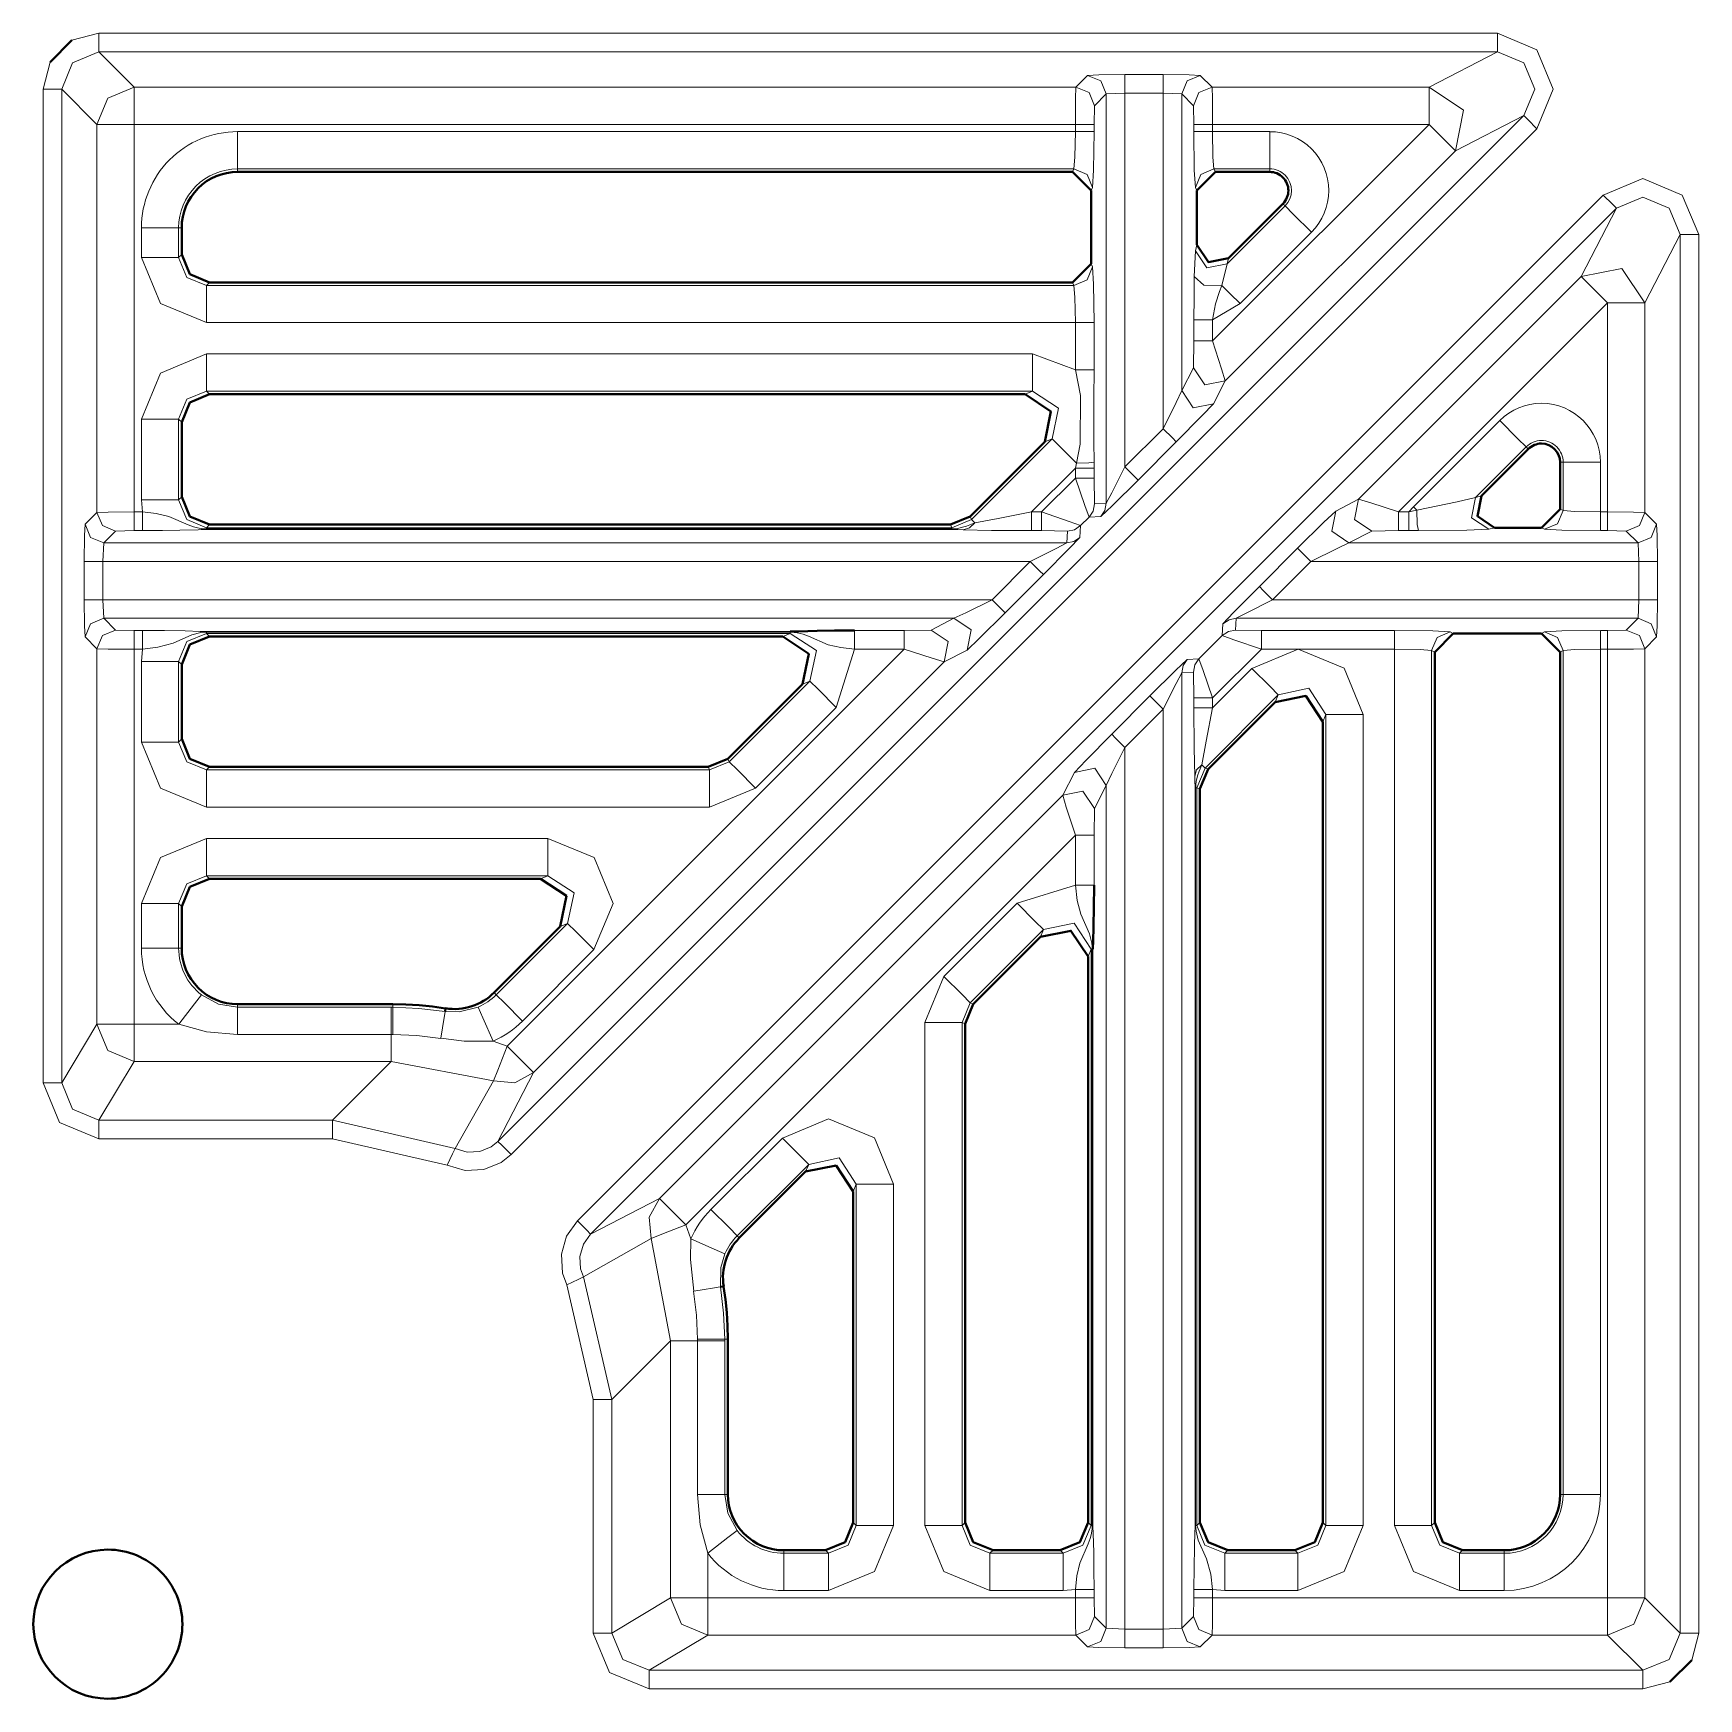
# Model space of a CAD drawing. Header units: millimetres. Extents: x 0 to 2941, y -405 to 1422.
# Drawn here: x 832.07 to 876.75, y 408.69 to 453.38 of the extents above; entities that cross this region are included whole.
import ezdxf

# ---------------------------------------------------------------- set-up
doc = ezdxf.new("R2010")
doc.units = ezdxf.units.MM
doc.layers.add('FINE', color=9, linetype='Continuous')
doc.layers.add('OUTLINE', color=7, linetype='Continuous')

msp = doc.modelspace()

# ---------------------------------------------------------------- linework, layer by layer
at = {"layer": 'FINE', "lineweight": 9}
for p, q in [((869.52, 451.933), (871.353, 452.877)), ((832.33, 451.878), (832.518, 452.605)), ((860.041, 451.933), (860.356, 452.249)), ((861.356, 452.275), (862.382, 452.275)), ((832.33, 425.213), (832.33, 451.878)), ((833.773, 450.934), (832.83, 451.878)), ((834.773, 451.933), (860.041, 451.933)), ((860.541, 451.434), (860.528, 450.934)), ((860.856, 451.749), (860.541, 451.434)), ((861.356, 451.775), (860.856, 451.749)), ((861.356, 451.775), (861.356, 441.742)), ((862.382, 451.775), (861.356, 451.775)), ((862.382, 442.768), (862.382, 451.775)), ((862.882, 451.749), (862.382, 451.775)), ((863.197, 451.434), (862.882, 451.749)), ((863.21, 450.934), (863.197, 451.434)), ((833.773, 440.521), (833.773, 450.934)), ((860.028, 450.934), (834.773, 450.934)), ((860.028, 450.739), (860.028, 450.934)), ((860.528, 450.934), (860.528, 450.739)), ((863.21, 450.739), (863.21, 450.934)), ((863.709, 450.934), (863.709, 450.739)), ((837.548, 450.739), (860.028, 450.739)), ((863.709, 450.739), (865.245, 450.739)), ((837.548, 449.74), (837.548, 449.659)), ((865.245, 449.74), (863.747, 449.74)), ((863.747, 449.74), (863.787, 449.659)), ((865.245, 449.659), (865.245, 449.74)), ((860.491, 449.241), (860.45, 449.158)), ((863.288, 449.158), (863.247, 449.241)), ((874.547, 448.683), (847.021, 421.158)), ((873.603, 446.851), (874.547, 448.683)), ((834.969, 447.36), (834.969, 448.158)), ((836.048, 448.158), (835.967, 448.158)), ((835.967, 448.158), (835.967, 447.36)), ((866.362, 448.041), (864.446, 446.125)), ((876.254, 447.977), (875.31, 446.144)), ((876.254, 410.453), (876.254, 447.977)), ((876.753, 447.977), (876.753, 410.453)), ((835.967, 447.36), (836.048, 447.442)), ((863.22, 446.85), (863.247, 447.544)), ((863.247, 447.544), (863.288, 447.701)), ((860.45, 447.193), (860.491, 447.111)), ((864.1, 447.191), (863.962, 446.608)), ((836.798, 446.693), (836.716, 446.611)), ((836.716, 446.611), (859.991, 446.611)), ((859.991, 446.611), (859.95, 446.693)), ((867.627, 440.874), (873.603, 446.851)), ((864.446, 446.125), (863.709, 445.686)), ((874.31, 440.533), (874.31, 446.144)), ((875.31, 446.144), (875.31, 440.521)), ((860.528, 445.613), (860.528, 444.343)), ((863.21, 445.124), (863.21, 445.686)), ((863.709, 445.686), (863.709, 445.124)), ((863.197, 444.404), (863.21, 445.124)), ((836.716, 444.773), (858.875, 444.773)), ((858.875, 444.773), (860.028, 444.343)), ((834.969, 440.86), (834.969, 443.025)), ((836.048, 442.944), (835.967, 443.025)), ((835.967, 443.025), (835.967, 440.86)), ((869.101, 440.669), (871.417, 442.986)), ((857.239, 440.331), (859.404, 442.495)), ((859.404, 442.495), (859.208, 442.414)), ((861.356, 441.742), (862.382, 442.768)), ((862.735, 442.415), (861.709, 441.389)), ((860.028, 441.707), (858.854, 440.533)), ((860.028, 441.707), (860.055, 441.844)), ((860.028, 441.442), (860.028, 441.707)), ((860.528, 441.872), (860.528, 441.707)), ((860.528, 441.707), (860.528, 441.442)), ((874.115, 441.869), (874.115, 440.533)), ((859.119, 440.533), (860.028, 441.442)), ((860.528, 441.442), (860.541, 440.748)), ((834.999, 440.533), (834.969, 440.86)), ((835.967, 440.86), (836.048, 440.942)), ((867.014, 440.559), (867.627, 440.874)), ((868.978, 440.533), (869.101, 440.669)), ((870.767, 440.924), (870.923, 440.964)), ((833.458, 440.205), (833.773, 440.521)), ((856.71, 440.111), (857.239, 440.331)), ((857.206, 440.412), (857.239, 440.331)), ((858.854, 440.533), (859.119, 440.533)), ((860.395, 440.395), (860.167, 440.167)), ((860.71, 440.413), (860.395, 440.395)), ((868.978, 440.533), (869.191, 440.579)), ((873.035, 440.611), (873.116, 440.571)), ((874.115, 440.533), (874.31, 440.533)), ((875.31, 440.521), (875.625, 440.205)), ((834.273, 440.021), (833.958, 439.705)), ((856.71, 440.063), (836.716, 440.063)), ((859.119, 440.033), (858.854, 440.033)), ((859.813, 440.021), (859.119, 440.033)), ((859.795, 439.705), (859.813, 440.021)), ((860.167, 440.167), (860.149, 439.852)), ((867.98, 440.021), (867.368, 439.705)), ((868.7, 440.033), (867.98, 440.021)), ((868.978, 440.033), (868.7, 440.033)), ((869.237, 440.034), (868.978, 440.033)), ((871.277, 440.112), (871.12, 440.071)), ((872.617, 440.071), (872.535, 440.112)), ((874.31, 440.033), (874.115, 440.033)), ((874.81, 440.021), (874.31, 440.033)), ((875.125, 439.705), (874.81, 440.021)), ((833.958, 439.705), (833.932, 439.206)), ((859.795, 439.705), (833.958, 439.705)), ((864.965, 438.533), (865.991, 439.559)), ((875.125, 439.705), (867.368, 439.705)), ((875.151, 439.206), (875.125, 439.705)), ((833.433, 438.18), (833.433, 439.206)), ((833.932, 439.206), (858.819, 439.206)), ((833.932, 439.206), (833.932, 438.18)), ((857.794, 438.18), (858.819, 439.206)), ((859.173, 438.852), (858.147, 437.826)), ((866.344, 439.206), (875.151, 439.206)), ((875.151, 438.18), (875.151, 439.206)), ((875.651, 439.206), (875.651, 438.18)), ((857.794, 438.18), (833.932, 438.18)), ((833.932, 438.18), (833.958, 437.68)), ((875.151, 438.18), (865.318, 438.18)), ((875.125, 437.68), (875.151, 438.18)), ((833.958, 437.68), (856.77, 437.68)), ((833.958, 437.68), (834.273, 437.365)), ((856.158, 437.365), (856.77, 437.68)), ((863.971, 437.218), (863.989, 437.534)), ((864.343, 437.68), (864.325, 437.365)), ((864.343, 437.68), (875.125, 437.68)), ((874.81, 437.365), (875.125, 437.68)), ((834.273, 437.365), (834.773, 437.352)), ((834.773, 437.352), (834.999, 437.352)), ((836.716, 437.323), (852.375, 437.323)), ((852.375, 437.306), (836.716, 437.306)), ((836.716, 437.274), (836.798, 437.193)), ((852.375, 437.274), (836.716, 437.274)), ((852.178, 437.193), (852.375, 437.274)), ((864.325, 437.365), (865.019, 437.352)), ((865.019, 437.352), (868.589, 437.352)), ((870.087, 437.315), (870.169, 437.274)), ((872.535, 437.274), (872.617, 437.315)), ((874.115, 437.352), (874.31, 437.352)), ((874.31, 437.352), (874.81, 437.365)), ((875.625, 437.18), (875.31, 436.865)), ((833.773, 426.786), (833.773, 436.865)), ((834.969, 436.525), (834.999, 436.852)), ((854.097, 436.852), (853.61, 435.289)), ((857.123, 436.827), (856.511, 436.512)), ((869.669, 436.774), (869.588, 436.815)), ((869.588, 436.815), (869.588, 413.34)), ((873.116, 436.815), (873.035, 436.774)), ((873.116, 414.172), (873.116, 436.815)), ((874.115, 436.852), (874.115, 414.172)), ((874.31, 436.852), (874.115, 436.852)), ((874.31, 411.397), (874.31, 436.852)), ((875.31, 436.865), (875.31, 411.397)), ((834.969, 434.36), (834.969, 436.525)), ((836.048, 436.444), (835.967, 436.525)), ((835.967, 436.525), (835.967, 434.36)), ((856.511, 436.512), (845.489, 425.49)), ((863.21, 435.543), (863.197, 436.237)), ((863.709, 435.278), (864.765, 436.334)), ((850.739, 433.831), (852.904, 435.995)), ((852.904, 435.995), (852.708, 435.914)), ((863.21, 435.278), (863.21, 435.543)), ((865.472, 435.628), (863.507, 433.663)), ((865.39, 435.431), (865.472, 435.628)), ((862.382, 435.243), (861.356, 434.217)), ((862.382, 410.556), (862.382, 435.243)), ((867.749, 435.099), (867.749, 413.34)), ((835.967, 434.36), (836.048, 434.442)), ((850.706, 433.912), (850.739, 433.831)), ((861.356, 434.217), (861.356, 410.556)), ((850.21, 433.611), (850.176, 433.693)), ((850.21, 433.611), (850.739, 433.831)), ((859.688, 432.935), (860.003, 433.547)), ((863.507, 433.663), (863.287, 433.134)), ((863.507, 433.663), (863.588, 433.63)), ((860.856, 433.194), (860.541, 432.581)), ((863.239, 413.34), (863.239, 433.134)), ((863.255, 433.134), (863.255, 413.34)), ((850.21, 432.613), (836.716, 432.613)), ((848.866, 422.113), (859.688, 432.935)), ((860.541, 432.581), (860.528, 431.862)), ((836.716, 431.773), (845.875, 431.773)), ((860.528, 431.862), (860.528, 430.521)), ((858.466, 430.034), (860.028, 430.521)), ((834.969, 428.828), (834.969, 430.025)), ((836.048, 429.944), (835.967, 430.025)), ((835.967, 430.025), (835.967, 428.828)), ((856.501, 428.069), (858.466, 430.034)), ((844.486, 427.578), (846.404, 429.495)), ((846.404, 429.495), (846.208, 429.414)), ((859.172, 429.328), (857.207, 427.363)), ((859.09, 429.132), (859.172, 429.328)), ((835.967, 428.828), (836.048, 428.828)), ((847.11, 428.789), (845.192, 426.871)), ((860.45, 428.798), (860.369, 428.602)), ((860.45, 413.34), (860.45, 428.798)), ((860.482, 413.34), (860.482, 428.798)), ((860.499, 428.798), (860.499, 413.34)), ((855.989, 426.834), (856.501, 428.069)), ((837.548, 427.328), (837.548, 427.242)), ((837.548, 427.242), (841.671, 427.242)), ((841.671, 427.242), (841.71, 427.242)), ((841.71, 427.328), (841.71, 427.242)), ((844.429, 427.635), (844.486, 427.578)), ((857.207, 427.363), (856.987, 426.834)), ((857.207, 427.363), (857.288, 427.329)), ((855.989, 413.34), (855.989, 426.834)), ((841.671, 426.515), (837.548, 426.515)), ((844.407, 426.334), (844.782, 426.197)), ((834.773, 425.787), (833.829, 424.213)), ((841.671, 425.787), (834.773, 425.787)), ((844.417, 425.267), (841.671, 425.787)), ((845.489, 425.49), (844.534, 423.645)), ((843.387, 423.452), (844.417, 425.267)), ((840.096, 424.213), (843.387, 423.452)), ((843.168, 423.003), (840.096, 423.713)), ((855.149, 422.498), (855.149, 413.34)), ((847.021, 421.158), (848.866, 422.113)), ((849.573, 421.406), (849.71, 421.031)), ((848.644, 421.04), (846.828, 420.011)), ((849.163, 418.295), (848.644, 421.04)), ((850.954, 421.11), (851.011, 421.053)), ((847.089, 416.72), (846.379, 419.792)), ((846.828, 420.011), (847.589, 416.72)), ((849.163, 418.295), (847.589, 416.72)), ((849.891, 418.295), (849.891, 418.335)), ((849.891, 414.172), (849.891, 418.295)), ((850.704, 418.333), (850.619, 418.333)), ((850.619, 418.333), (850.619, 418.295)), ((847.089, 410.452), (847.089, 416.72)), ((873.035, 414.172), (873.116, 414.172)), ((860.369, 413.421), (860.45, 413.34)), ((863.287, 413.34), (863.369, 413.421)), ((869.588, 413.34), (869.669, 413.421)), ((850.163, 412.595), (850.163, 411.397)), ((852.204, 412.672), (852.204, 412.591)), ((852.204, 412.591), (853.401, 412.591)), ((853.401, 412.591), (853.32, 412.672)), ((859.701, 412.591), (859.62, 412.672)), ((864.118, 412.672), (864.036, 412.591)), ((864.036, 412.591), (866.001, 412.591)), ((866.001, 412.591), (865.92, 412.672)), ((853.401, 411.592), (852.204, 411.592)), ((859.701, 411.592), (857.736, 411.592)), ((860.028, 411.623), (859.701, 411.592)), ((860.028, 411.397), (860.028, 411.623)), ((860.528, 411.623), (860.528, 411.397)), ((863.21, 411.397), (863.21, 411.623)), ((863.709, 411.623), (863.709, 411.397)), ((864.036, 411.592), (863.709, 411.623)), ((866.001, 411.592), (864.036, 411.592)), ((871.535, 411.592), (870.336, 411.592)), ((850.163, 411.397), (860.028, 411.397)), ((860.528, 411.397), (860.541, 410.897)), ((863.197, 410.897), (863.21, 411.397)), ((863.709, 411.397), (874.31, 411.397)), ((875.31, 411.397), (876.254, 410.453)), ((862.882, 410.582), (863.197, 410.897)), ((850.163, 410.397), (848.589, 409.453)), ((860.856, 410.582), (861.356, 410.556)), ((861.356, 410.556), (862.382, 410.556)), ((862.382, 410.556), (862.882, 410.582)), ((874.31, 410.397), (863.697, 410.397)), ((875.254, 409.453), (874.31, 410.397)), ((876.753, 410.453), (876.566, 409.726)), ((862.382, 410.056), (861.356, 410.056)), ((848.589, 409.453), (875.254, 409.453))]:
    msp.add_line(p, q, dxfattribs=at)
for points in [[(833.102, 453.189), (833.829, 453.377), (871.353, 453.377)], [(833.829, 453.377), (833.829, 453.028), (833.829, 452.877)], [(871.353, 453.377), (872.414, 452.938), (872.853, 451.878), (872.413, 450.817), (844.887, 423.291)], [(871.353, 453.377), (871.353, 453.028), (871.353, 452.877)], [(833.829, 452.877), (833.122, 452.585), (832.83, 451.878)], [(871.353, 452.877), (833.829, 452.877), (834.773, 451.933)], [(872.059, 451.17), (872.354, 451.878), (872.061, 452.585), (871.353, 452.877)], [(860.356, 452.249), (860.658, 452.267), (861.356, 452.275)], [(860.356, 452.249), (860.71, 452.102), (860.856, 451.749)], [(861.356, 452.275), (861.356, 452.123), (861.356, 451.775)], [(862.382, 452.275), (862.382, 452.123), (862.382, 451.775)], [(862.382, 452.275), (863.08, 452.267), (863.381, 452.249)], [(863.381, 452.249), (863.028, 452.102), (862.882, 451.749)], [(863.381, 452.249), (863.697, 451.933), (869.52, 451.933)], [(832.83, 451.878), (832.679, 451.878), (832.33, 451.878)], [(832.83, 451.878), (832.83, 425.213), (833.773, 426.786)], [(833.773, 450.934), (834.066, 451.641), (834.773, 451.933)], [(834.773, 451.933), (834.773, 451.632), (834.773, 450.934)], [(860.028, 450.934), (860.032, 451.632), (860.041, 451.933)], [(860.041, 451.933), (860.394, 451.787), (860.541, 451.434)], [(863.697, 451.933), (863.343, 451.787), (863.197, 451.434)], [(863.697, 451.933), (863.706, 451.632), (863.709, 450.934)], [(869.52, 451.933), (869.52, 451.632), (869.52, 450.934)], [(869.52, 451.933), (870.442, 451.316), (870.227, 450.227)], [(860.541, 440.748), (860.856, 440.766), (860.856, 451.749)], [(862.882, 451.749), (862.882, 443.792), (863.197, 444.404)], [(833.773, 450.934), (834.075, 450.934), (834.773, 450.934)], [(834.773, 450.934), (834.773, 440.533), (834.999, 440.533)], [(844.534, 423.645), (872.059, 451.17), (870.227, 450.227)], [(860.028, 450.934), (860.377, 450.934), (860.528, 450.934)], [(863.709, 450.934), (863.361, 450.934), (863.21, 450.934)], [(863.709, 445.124), (869.52, 450.934), (863.709, 450.934)], [(870.227, 450.227), (870.015, 450.438), (869.52, 450.934)], [(872.413, 450.817), (872.165, 451.065), (872.059, 451.17)], [(837.548, 449.74), (837.548, 450.05), (837.548, 450.739)], [(859.991, 449.74), (860.017, 450.05), (860.028, 450.739)], [(860.028, 450.739), (860.377, 450.739), (860.528, 450.739)], [(860.528, 450.739), (860.517, 449.706), (860.491, 449.241)], [(863.709, 450.739), (863.361, 450.739), (863.21, 450.739)], [(863.247, 449.241), (863.22, 449.706), (863.21, 450.739)], [(863.709, 450.739), (863.72, 450.05), (863.747, 449.74)], [(865.245, 449.74), (865.245, 450.05), (865.245, 450.739)], [(870.227, 450.227), (864.05, 444.05), (863.735, 443.438)], [(859.95, 449.659), (859.991, 449.74), (837.548, 449.74)], [(859.991, 449.74), (860.344, 449.593), (860.491, 449.241)], [(863.747, 449.74), (863.393, 449.593), (863.247, 449.241)], [(846.667, 421.511), (874.193, 449.037), (875.254, 449.477), (876.314, 449.038), (876.753, 447.977)], [(864.14, 447.347), (864.1, 447.191), (865.656, 448.747), (865.598, 448.805)], [(866.362, 448.041), (865.875, 448.528), (865.656, 448.747)], [(874.547, 448.683), (874.441, 448.789), (874.193, 449.037)], [(876.254, 447.977), (875.961, 448.685), (875.254, 448.978), (874.547, 448.683)], [(835.967, 448.158), (835.657, 448.158), (834.969, 448.158)], [(876.753, 447.977), (876.404, 447.977), (876.254, 447.977)], [(835.967, 447.36), (835.657, 447.36), (834.969, 447.36)], [(836.716, 445.613), (835.48, 446.124), (834.969, 447.36)], [(835.967, 447.36), (836.185, 446.829), (836.716, 446.611)], [(863.247, 447.544), (863.556, 447.085), (864.1, 447.191)], [(860.491, 447.111), (860.344, 446.758), (859.991, 446.611)], [(860.491, 447.111), (860.517, 446.645), (860.528, 445.613)], [(873.603, 446.851), (874.692, 447.066), (875.31, 446.144)], [(836.716, 445.613), (836.716, 446.301), (836.716, 446.611)], [(860.028, 445.613), (860.017, 446.301), (859.991, 446.611)], [(863.21, 445.686), (863.213, 446.284), (863.217, 446.686), (863.22, 446.85)], [(863.22, 446.85), (863.471, 446.616), (863.962, 446.608)], [(863.962, 446.608), (863.898, 446.445), (863.791, 446.115), (863.709, 445.686)], [(864.446, 446.125), (864.185, 446.385), (863.962, 446.608)], [(873.603, 446.851), (873.814, 446.639), (874.31, 446.144)], [(874.31, 446.144), (868.7, 440.533), (868.978, 440.533)], [(875.31, 446.144), (875.008, 446.144), (874.31, 446.144)], [(860.028, 444.343), (860.028, 445.613), (836.716, 445.613)], [(860.528, 445.613), (860.377, 445.613), (860.028, 445.613)], [(863.21, 445.686), (863.361, 445.686), (863.709, 445.686)], [(863.21, 445.124), (863.361, 445.124), (863.709, 445.124)], [(863.709, 445.124), (863.953, 444.376), (864.05, 444.05)], [(834.969, 443.025), (835.48, 444.261), (836.716, 444.773)], [(836.716, 444.773), (836.716, 444.084), (836.716, 443.774)], [(858.875, 444.773), (858.875, 444.084), (858.875, 443.774)], [(860.528, 444.343), (860.377, 444.343), (860.028, 444.343)], [(860.055, 441.844), (860.159, 442.355), (860.166, 443.663), (860.028, 444.343)], [(860.528, 444.343), (860.526, 443.593), (860.526, 442.425), (860.528, 441.872)], [(863.197, 444.404), (863.506, 443.943), (864.05, 444.05)], [(836.716, 443.774), (836.185, 443.556), (835.967, 443.025)], [(858.678, 443.693), (858.875, 443.774), (836.716, 443.774), (836.798, 443.693)], [(859.404, 442.495), (859.579, 443.317), (858.875, 443.774)], [(862.382, 442.768), (862.731, 443.473), (862.882, 443.792)], [(862.882, 443.792), (863.19, 443.33), (863.735, 443.438)], [(863.735, 443.438), (863.433, 443.119), (862.735, 442.415)], [(835.967, 443.025), (835.657, 443.025), (834.969, 443.025)], [(872.124, 442.28), (871.904, 442.499), (871.417, 442.986)], [(860.055, 441.844), (859.604, 442.296), (859.404, 442.495)], [(862.382, 442.768), (862.63, 442.52), (862.735, 442.415)], [(872.181, 442.222), (872.124, 442.28), (870.767, 440.924)], [(860.528, 441.707), (860.377, 441.707), (860.028, 441.707)], [(860.528, 441.872), (860.387, 441.853), (860.055, 441.844)], [(860.856, 440.766), (861.007, 441.051), (861.356, 441.742)], [(861.356, 441.742), (861.604, 441.494), (861.709, 441.389)], [(873.116, 440.571), (873.116, 441.869), (873.035, 441.869)], [(873.116, 441.869), (873.426, 441.869), (874.115, 441.869)], [(860.528, 441.442), (860.377, 441.442), (860.028, 441.442)], [(860.395, 440.395), (860.28, 440.703), (860.028, 441.442)], [(861.709, 441.389), (861.012, 440.698), (860.71, 440.413)], [(835.967, 440.86), (835.657, 440.86), (834.969, 440.86)], [(835.967, 440.86), (836.185, 440.329), (836.716, 440.111)], [(860.541, 440.748), (860.503, 440.557), (860.395, 440.395)], [(860.856, 440.766), (860.818, 440.575), (860.71, 440.413)], [(867.627, 440.874), (867.519, 440.329), (867.98, 440.021)], [(867.627, 440.874), (867.953, 440.777), (868.7, 440.533)], [(869.191, 440.579), (869.146, 440.624), (869.101, 440.669)], [(869.191, 440.579), (870.274, 440.805), (870.767, 440.924)], [(870.767, 440.924), (870.661, 440.38), (871.12, 440.071)], [(833.433, 439.206), (833.44, 439.903), (833.458, 440.205)], [(833.958, 439.705), (833.605, 439.852), (833.458, 440.205)], [(833.773, 440.521), (834.075, 440.53), (834.773, 440.533)], [(834.273, 440.021), (833.92, 440.167), (833.773, 440.521)], [(834.773, 440.033), (834.773, 440.184), (834.773, 440.533)], [(834.999, 440.033), (834.999, 440.184), (834.999, 440.533)], [(834.999, 440.533), (835.363, 440.49), (835.706, 440.412), (836.224, 440.188), (836.361, 440.137), (836.468, 440.108), (836.613, 440.084), (836.683, 440.08), (836.716, 440.079)], [(836.798, 440.193), (836.716, 440.111), (856.71, 440.111), (856.676, 440.193)], [(856.71, 440.079), (856.78, 440.081), (856.866, 440.09), (857.105, 440.15), (857.326, 440.244)], [(857.016, 440.054), (857.188, 440.105), (857.326, 440.244)], [(857.326, 440.244), (857.266, 440.304), (857.239, 440.331)], [(857.326, 440.244), (857.96, 440.359), (858.854, 440.533)], [(858.854, 440.033), (858.854, 440.184), (858.854, 440.533)], [(859.119, 440.033), (859.119, 440.184), (859.119, 440.533)], [(859.119, 440.533), (859.859, 440.282), (860.167, 440.167)], [(865.991, 439.559), (866.695, 440.257), (867.014, 440.559)], [(867.014, 440.559), (866.907, 440.014), (867.368, 439.705)], [(868.7, 440.533), (868.7, 440.184), (868.7, 440.033)], [(868.978, 440.533), (868.978, 440.184), (868.978, 440.033)], [(869.191, 440.579), (869.203, 440.201), (869.237, 440.034)], [(873.116, 440.571), (872.969, 440.217), (872.617, 440.071)], [(873.116, 440.571), (873.426, 440.544), (874.115, 440.533)], [(874.115, 440.533), (874.115, 440.184), (874.115, 440.033)], [(874.31, 440.533), (874.31, 440.184), (874.31, 440.033)], [(874.31, 440.533), (875.008, 440.53), (875.31, 440.521)], [(875.31, 440.521), (875.163, 440.167), (874.81, 440.021)], [(875.625, 440.205), (875.479, 439.852), (875.125, 439.705)], [(875.625, 440.205), (875.643, 439.903), (875.651, 439.206)], [(834.999, 440.033), (834.773, 440.033), (834.273, 440.021)], [(836.716, 440.063), (836.703, 440.063), (836.676, 440.062), (836.617, 440.061), (836.568, 440.059), (836.494, 440.057), (836, 440.043), (835.529, 440.036), (834.999, 440.033)], [(836.716, 440.111), (836.716, 440.101), (836.716, 440.079), (856.71, 440.079)], [(836.716, 440.063), (836.716, 440.068), (836.716, 440.079)], [(856.71, 440.111), (856.71, 440.101), (856.71, 440.079)], [(856.71, 440.063), (856.71, 440.068), (856.71, 440.079)], [(857.016, 440.054), (856.877, 440.059), (856.77, 440.062), (856.737, 440.063), (856.71, 440.063)], [(858.854, 440.033), (857.781, 440.039), (857.016, 440.054)], [(860.149, 439.852), (859.864, 439.55), (859.173, 438.852)], [(859.795, 439.705), (859.986, 439.743), (860.149, 439.852)], [(859.813, 440.021), (860.004, 440.058), (860.167, 440.167)], [(871.12, 440.071), (870.533, 440.046), (869.237, 440.034)], [(874.115, 440.033), (873.082, 440.044), (872.617, 440.071)], [(858.819, 439.206), (859.51, 439.555), (859.795, 439.705)], [(867.368, 439.705), (867.049, 439.555), (866.344, 439.206), (865.318, 438.18)], [(865.991, 439.559), (866.096, 439.453), (866.344, 439.206)], [(833.433, 439.206), (833.583, 439.206), (833.932, 439.206)], [(858.819, 439.206), (859.067, 438.958), (859.173, 438.852)], [(875.651, 439.206), (875.5, 439.206), (875.151, 439.206)], [(863.989, 437.534), (864.274, 437.835), (864.965, 438.533)], [(864.965, 438.533), (865.07, 438.428), (865.318, 438.18)], [(833.433, 438.18), (833.583, 438.18), (833.932, 438.18)], [(833.773, 436.865), (833.458, 437.18), (833.44, 437.482), (833.433, 438.18)], [(856.77, 437.68), (857.089, 437.831), (857.794, 438.18)], [(857.794, 438.18), (858.041, 437.932), (858.147, 437.826)], [(865.318, 438.18), (864.627, 437.831), (864.343, 437.68)], [(875.651, 438.18), (875.5, 438.18), (875.151, 438.18)], [(875.651, 438.18), (875.643, 437.482), (875.625, 437.18)], [(833.458, 437.18), (833.605, 437.534), (833.958, 437.68)], [(857.123, 436.827), (857.231, 437.371), (856.77, 437.68)], [(858.147, 437.826), (857.442, 437.129), (857.123, 436.827)], [(863.989, 437.534), (864.151, 437.642), (864.343, 437.68)], [(875.625, 437.18), (875.479, 437.534), (875.125, 437.68)], [(833.773, 436.865), (833.92, 437.218), (834.273, 437.365)], [(834.773, 436.852), (834.773, 437.201), (834.773, 437.352)], [(834.999, 436.852), (834.999, 437.201), (834.999, 437.352)], [(834.999, 437.352), (835.591, 437.349), (836.139, 437.34), (836.547, 437.327), (836.655, 437.324), (836.689, 437.323), (836.716, 437.323)], [(836.716, 437.306), (836.646, 437.304), (836.559, 437.295), (836.32, 437.235), (835.82, 437.014), (835.406, 436.902), (834.999, 436.852)], [(836.716, 437.274), (836.185, 437.056), (835.967, 436.525)], [(836.716, 437.306), (836.716, 437.318), (836.716, 437.323)], [(836.716, 437.306), (836.716, 437.285), (836.716, 437.274)], [(852.375, 437.306), (852.375, 437.318), (852.375, 437.323)], [(852.375, 437.306), (852.375, 437.285), (852.375, 437.274)], [(854.097, 436.852), (853.734, 436.895), (853.392, 436.972), (852.864, 437.202), (852.725, 437.253), (852.565, 437.29), (852.484, 437.301), (852.411, 437.306), (852.375, 437.306)], [(852.904, 435.995), (853.079, 436.817), (852.375, 437.274)], [(854.097, 437.352), (855.438, 437.352), (856.158, 437.365)], [(854.097, 436.852), (854.097, 437.201), (854.097, 437.352)], [(855.438, 436.852), (855.438, 437.201), (855.438, 437.352)], [(856.511, 436.512), (856.619, 437.056), (856.158, 437.365)], [(863.028, 436.572), (863.343, 436.591), (863.971, 437.218)], [(863.971, 437.218), (864.133, 437.327), (864.325, 437.365)], [(865.019, 436.852), (864.279, 437.104), (863.971, 437.218)], [(865.019, 436.852), (865.019, 437.201), (865.019, 437.352)], [(868.589, 436.852), (868.589, 437.201), (868.589, 437.352)], [(868.589, 437.352), (869.621, 437.341), (870.087, 437.315)], [(869.588, 436.815), (869.734, 437.168), (870.087, 437.315)], [(872.617, 437.315), (873.082, 437.341), (874.115, 437.352)], [(873.116, 436.815), (872.969, 437.168), (872.617, 437.315)], [(874.115, 436.852), (874.115, 437.201), (874.115, 437.352)], [(874.31, 436.852), (874.31, 437.201), (874.31, 437.352)], [(875.31, 436.865), (875.163, 437.218), (874.81, 437.365)], [(834.773, 436.852), (834.075, 436.856), (833.773, 436.865)], [(834.999, 436.852), (834.773, 436.852), (834.773, 426.786), (835.971, 426.786)], [(844.782, 426.197), (855.438, 436.852), (854.097, 436.852)], [(856.511, 436.512), (856.185, 436.608), (855.438, 436.852)], [(868.589, 413.34), (868.589, 436.852), (865.019, 436.852), (863.709, 435.543), (863.709, 435.278)], [(864.765, 436.334), (866.004, 436.851), (867.238, 436.34), (867.749, 435.099)], [(869.588, 436.815), (869.277, 436.841), (868.589, 436.852)], [(874.115, 436.852), (873.426, 436.841), (873.116, 436.815)], [(875.31, 436.865), (875.008, 436.856), (874.31, 436.852)], [(835.967, 436.525), (835.657, 436.525), (834.969, 436.525)], [(861.002, 434.571), (862.028, 435.597), (862.726, 436.288), (863.028, 436.572)], [(862.882, 436.219), (862.731, 435.934), (862.382, 435.243)], [(863.028, 436.572), (862.92, 436.41), (862.882, 436.219)], [(863.197, 436.237), (862.882, 436.219), (862.882, 410.582)], [(863.343, 436.591), (863.235, 436.428), (863.197, 436.237)], [(863.343, 436.591), (863.458, 436.282), (863.709, 435.543)], [(864.765, 436.334), (865.252, 435.847), (865.472, 435.628)], [(853.61, 435.289), (853.123, 435.776), (852.904, 435.995)], [(866.75, 435.099), (866.293, 435.803), (865.472, 435.628)], [(853.61, 435.289), (851.446, 433.125), (850.21, 432.613)], [(862.028, 435.597), (862.134, 435.491), (862.382, 435.243)], [(863.709, 435.543), (863.361, 435.543), (863.21, 435.543)], [(863.709, 435.278), (863.361, 435.278), (863.21, 435.278)], [(863.23, 433.44), (863.215, 434.205), (863.21, 435.278)], [(863.709, 435.278), (863.535, 434.384), (863.42, 433.75)], [(866.669, 413.421), (866.75, 413.34), (866.75, 435.099), (866.669, 434.902)], [(867.749, 435.099), (867.06, 435.099), (866.75, 435.099)], [(835.967, 434.36), (835.657, 434.36), (834.969, 434.36)], [(836.716, 432.613), (835.48, 433.124), (834.969, 434.36)], [(835.967, 434.36), (836.185, 433.829), (836.716, 433.611)], [(860.003, 433.547), (860.305, 433.866), (861.002, 434.571)], [(861.002, 434.571), (861.108, 434.465), (861.356, 434.217)], [(861.356, 434.217), (861.007, 433.513), (860.856, 433.194)], [(836.798, 433.693), (836.716, 433.611), (850.21, 433.611)], [(836.716, 433.611), (836.716, 433.301), (836.716, 432.613)], [(850.21, 433.611), (850.21, 433.301), (850.21, 432.613)], [(851.446, 433.125), (850.959, 433.611), (850.739, 433.831)], [(860.856, 433.194), (860.547, 433.655), (860.003, 433.547)], [(863.42, 433.75), (863.282, 433.612), (863.23, 433.44)], [(863.42, 433.75), (863.346, 433.581), (863.303, 433.455), (863.268, 433.3), (863.259, 433.224), (863.256, 433.155), (863.255, 433.134)], [(863.42, 433.75), (863.481, 433.689), (863.507, 433.663)], [(860.541, 432.581), (860.232, 433.043), (859.688, 432.935)], [(860.541, 410.897), (860.856, 410.582), (860.856, 433.194)], [(863.239, 433.134), (863.239, 433.142), (863.239, 433.168), (863.238, 433.198), (863.236, 433.265), (863.234, 433.329), (863.23, 433.44)], [(863.255, 433.134), (863.244, 433.134), (863.239, 433.134)], [(863.287, 433.134), (863.277, 433.134), (863.255, 433.134)], [(863.369, 433.1), (863.287, 433.134), (863.287, 413.34)], [(860.028, 431.862), (859.784, 432.609), (859.688, 432.935)], [(834.969, 430.025), (835.48, 431.261), (836.716, 431.773)], [(836.716, 431.773), (836.716, 431.084), (836.716, 430.774)], [(845.875, 431.773), (845.875, 431.084), (845.875, 430.774)], [(845.875, 431.773), (847.116, 431.262), (847.627, 430.028), (847.11, 428.789)], [(860.028, 430.521), (860.028, 431.862), (849.573, 421.406)], [(860.528, 431.862), (860.377, 431.862), (860.028, 431.862)], [(836.716, 430.774), (836.185, 430.556), (835.967, 430.025)], [(845.678, 430.693), (845.875, 430.774), (836.716, 430.774), (836.798, 430.693)], [(846.404, 429.495), (846.579, 430.317), (845.875, 430.774)], [(860.528, 430.521), (860.377, 430.521), (860.028, 430.521)], [(860.482, 428.798), (860.48, 428.87), (860.471, 428.96), (860.408, 429.21), (860.175, 429.739), (860.08, 430.104), (860.028, 430.521)], [(834.969, 430.025), (835.657, 430.025), (835.967, 430.025)], [(858.466, 430.034), (858.952, 429.547), (859.172, 429.328)], [(846.404, 429.495), (846.623, 429.276), (847.11, 428.789)], [(860.45, 428.798), (859.993, 429.503), (859.172, 429.328)], [(834.969, 428.828), (835.657, 428.828), (835.967, 428.828)], [(860.482, 428.798), (860.461, 428.798), (860.45, 428.798)], [(860.499, 428.798), (860.494, 428.798), (860.482, 428.798)], [(856.501, 428.069), (856.987, 427.583), (857.207, 427.363)], [(835.971, 426.786), (836.392, 427.331), (836.581, 427.576)], [(836.581, 427.576), (837.036, 427.329), (837.548, 427.242)], [(837.548, 426.515), (837.548, 427.025), (837.548, 427.242)], [(841.671, 427.242), (841.671, 427.025), (841.671, 426.515)], [(841.71, 427.242), (841.71, 427.025), (841.711, 426.515)], [(841.71, 427.242), (842.415, 427.213), (843.117, 427.127)], [(843.118, 427.131), (843.496, 427.117), (844.005, 427.248)], [(844.005, 427.248), (844.13, 426.964), (844.407, 426.334)], [(844.486, 427.578), (844.706, 427.358), (845.192, 426.871)], [(834.773, 425.787), (834.066, 426.08), (833.773, 426.786)], [(834.773, 426.786), (834.075, 426.786), (833.773, 426.786)], [(834.773, 426.786), (834.773, 426.095), (834.773, 425.787)], [(837.548, 426.515), (836.713, 426.586), (835.971, 426.786)], [(843.117, 427.131), (843.107, 427.067), (843.082, 426.915), (843.046, 426.689), (843.001, 426.41)], [(856.987, 426.834), (856.677, 426.834), (855.989, 426.834)], [(857.069, 426.8), (856.987, 426.834), (856.987, 413.34), (857.069, 413.421)], [(841.671, 426.515), (841.671, 426.002), (841.671, 425.787)], [(842.999, 426.408), (842.356, 426.487), (841.711, 426.515), (841.671, 426.515)], [(844.407, 426.334), (843.628, 426.334), (843, 426.41)], [(844.782, 426.197), (844.531, 425.557), (844.417, 425.267)], [(845.489, 425.49), (845.278, 425.701), (844.782, 426.197)], [(833.829, 424.213), (840.096, 424.213), (841.671, 425.787)], [(845.489, 425.49), (844.986, 425.218), (844.417, 425.267)], [(832.83, 425.213), (832.679, 425.213), (832.33, 425.213)], [(840.096, 423.713), (833.829, 423.713), (832.769, 424.152), (832.33, 425.213)], [(832.83, 425.213), (833.122, 424.505), (833.829, 424.213)], [(833.829, 424.213), (833.829, 424.059), (833.829, 423.713)], [(840.096, 424.213), (840.096, 424.059), (840.096, 423.713)], [(850.248, 421.816), (852.166, 423.734), (853.404, 424.251), (854.638, 423.74), (855.149, 422.498)], [(843.387, 423.452), (843.709, 423.357), (844.044, 423.375), (844.355, 423.502), (844.534, 423.645)], [(844.887, 423.291), (844.64, 423.539), (844.534, 423.645)], [(852.166, 423.734), (852.652, 423.247), (852.872, 423.028)], [(843.387, 423.452), (843.318, 423.312), (843.168, 423.003)], [(844.887, 423.291), (844.619, 423.078), (844.153, 422.888), (843.651, 422.862), (843.168, 423.003)], [(854.15, 422.498), (853.693, 423.203), (852.872, 423.028)], [(852.79, 422.832), (852.872, 423.028), (850.954, 421.11)], [(854.069, 413.421), (854.15, 413.34), (854.15, 422.498), (854.069, 422.302)], [(854.15, 422.498), (854.461, 422.498), (855.149, 422.498)], [(848.644, 421.04), (848.595, 421.61), (848.866, 422.113)], [(849.573, 421.406), (849.077, 421.902), (848.866, 422.113)], [(846.379, 419.792), (846.266, 420.111), (846.236, 420.615), (846.376, 421.1), (846.667, 421.511)], [(847.021, 421.158), (846.915, 421.263), (846.667, 421.511)], [(849.573, 421.406), (848.934, 421.155), (848.644, 421.04)], [(850.248, 421.816), (850.734, 421.33), (850.954, 421.11)], [(847.021, 421.158), (846.826, 420.883), (846.733, 420.56), (846.752, 420.224), (846.828, 420.011)], [(849.786, 419.624), (849.697, 420.471), (849.71, 421.031)], [(849.71, 421.031), (850.34, 420.753), (850.624, 420.628)], [(846.828, 420.011), (846.688, 419.942), (846.379, 419.792)], [(849.891, 418.335), (849.864, 418.979), (849.785, 419.623)], [(849.786, 419.625), (850.065, 419.67), (850.291, 419.706), (850.443, 419.731), (850.507, 419.74)], [(850.503, 419.741), (850.59, 419.039), (850.619, 418.333)], [(847.589, 416.72), (847.589, 410.452), (849.163, 411.397), (849.163, 418.295)], [(849.891, 418.295), (849.379, 418.295), (849.163, 418.295)], [(849.891, 418.335), (850.401, 418.334), (850.619, 418.333)], [(849.891, 418.295), (850.401, 418.295), (850.619, 418.295)], [(850.619, 418.295), (850.619, 414.172), (850.704, 414.172)], [(847.589, 416.72), (847.435, 416.72), (847.089, 416.72)], [(850.619, 414.172), (850.401, 414.172), (849.891, 414.172)], [(850.163, 412.595), (849.959, 413.352), (849.891, 414.172)], [(874.115, 414.172), (873.426, 414.172), (873.116, 414.172)], [(850.953, 413.205), (850.707, 413.016), (850.163, 412.595)], [(853.401, 412.591), (853.932, 412.809), (854.15, 413.34)], [(855.149, 413.34), (854.637, 412.104), (853.401, 411.592)], [(854.15, 413.34), (854.461, 413.34), (855.149, 413.34)], [(856.987, 413.34), (856.677, 413.34), (855.989, 413.34)], [(857.736, 411.592), (856.5, 412.104), (855.989, 413.34)], [(856.987, 413.34), (857.206, 412.809), (857.736, 412.591)], [(859.701, 412.591), (860.232, 412.809), (860.45, 413.34)], [(860.028, 411.623), (860.071, 411.987), (860.149, 412.33), (860.374, 412.848), (860.425, 412.985), (860.454, 413.091), (860.477, 413.237), (860.482, 413.307), (860.482, 413.34), (860.461, 413.34), (860.45, 413.34)], [(860.499, 413.34), (860.494, 413.34), (860.482, 413.34)], [(860.499, 413.34), (860.499, 413.327), (860.499, 413.3), (860.5, 413.241), (860.502, 413.192), (860.505, 413.118), (860.519, 412.624), (860.526, 412.153), (860.528, 411.623)], [(863.21, 411.623), (863.213, 412.215), (863.222, 412.763), (863.235, 413.171), (863.238, 413.278), (863.239, 413.313), (863.239, 413.34)], [(863.255, 413.34), (863.244, 413.34), (863.239, 413.34)], [(863.287, 413.34), (863.277, 413.34), (863.255, 413.34)], [(863.255, 413.34), (863.258, 413.27), (863.267, 413.183), (863.327, 412.943), (863.548, 412.444), (863.659, 412.03), (863.709, 411.623)], [(863.287, 413.34), (863.506, 412.809), (864.036, 412.591)], [(866.001, 412.591), (866.532, 412.809), (866.75, 413.34)], [(867.749, 413.34), (867.237, 412.104), (866.001, 411.592)], [(867.749, 413.34), (867.06, 413.34), (866.75, 413.34)], [(868.589, 413.34), (869.277, 413.34), (869.588, 413.34)], [(870.336, 411.592), (869.1, 412.104), (868.589, 413.34)], [(869.588, 413.34), (869.806, 412.809), (870.336, 412.591)], [(852.204, 412.591), (852.204, 412.281), (852.204, 411.592)], [(853.401, 412.591), (853.401, 412.281), (853.401, 411.592)], [(857.818, 412.672), (857.736, 412.591), (859.701, 412.591)], [(857.736, 412.591), (857.736, 412.281), (857.736, 411.592)], [(859.701, 412.591), (859.701, 412.281), (859.701, 411.592)], [(864.036, 412.591), (864.036, 412.281), (864.036, 411.592)], [(866.001, 412.591), (866.001, 412.281), (866.001, 411.592)], [(870.418, 412.672), (870.336, 412.591), (871.535, 412.591), (871.535, 412.672)], [(870.336, 411.592), (870.336, 412.281), (870.336, 412.591)], [(871.535, 411.592), (871.535, 412.281), (871.535, 412.591)], [(860.528, 411.623), (860.377, 411.623), (860.028, 411.623)], [(863.709, 411.623), (863.361, 411.623), (863.21, 411.623)], [(850.163, 411.397), (849.471, 411.397), (849.163, 411.397)], [(850.163, 410.397), (849.457, 410.691), (849.163, 411.397)], [(850.163, 410.397), (850.163, 410.699), (850.163, 411.397)], [(860.528, 411.397), (860.377, 411.397), (860.028, 411.397)], [(860.041, 410.397), (860.032, 410.699), (860.028, 411.397)], [(863.709, 411.397), (863.361, 411.397), (863.21, 411.397)], [(863.709, 411.397), (863.706, 410.699), (863.697, 410.397)], [(874.31, 410.397), (874.31, 410.699), (874.31, 411.397)], [(875.31, 411.397), (875.017, 410.69), (874.31, 410.397)], [(875.31, 411.397), (875.008, 411.397), (874.31, 411.397)], [(860.541, 410.897), (860.394, 410.544), (860.041, 410.397)], [(863.697, 410.397), (863.343, 410.544), (863.197, 410.897)], [(847.589, 410.452), (847.435, 410.452), (847.089, 410.452)], [(848.589, 408.954), (847.529, 409.392), (847.089, 410.452)], [(847.589, 410.452), (847.882, 409.746), (848.589, 409.453)], [(860.356, 410.082), (860.041, 410.397), (850.163, 410.397)], [(860.856, 410.582), (860.71, 410.228), (860.356, 410.082)], [(861.356, 410.556), (861.356, 410.207), (861.356, 410.056)], [(862.382, 410.556), (862.382, 410.207), (862.382, 410.056)], [(863.697, 410.397), (863.381, 410.082), (863.08, 410.064), (862.382, 410.056)], [(863.381, 410.082), (863.028, 410.228), (862.882, 410.582)], [(875.254, 409.453), (875.961, 409.746), (876.254, 410.453)], [(876.753, 410.453), (876.404, 410.453), (876.254, 410.453)], [(861.356, 410.056), (860.658, 410.064), (860.356, 410.082)], [(848.589, 408.954), (848.589, 409.302), (848.589, 409.453)], [(875.254, 408.954), (875.254, 409.302), (875.254, 409.453)], [(875.981, 409.141), (875.254, 408.954), (848.589, 408.954)]]:
    msp.add_lwpolyline(points, dxfattribs=at)
for points in [[(837.548, 450.739, 0.414243), (834.969, 448.158)], [(866.362, 448.041, 0.414214), (866.362, 450.276, 0.198877), (865.245, 450.738)], [(837.548, 449.74, 0.414245), (835.967, 448.158)], [(865.656, 448.747, 0.414102), (865.656, 449.569, 0.199215), (865.245, 449.74)], [(874.115, 441.869, 0.414198), (872.535, 443.449, 0.198872), (871.417, 442.986)], [(873.116, 441.869, 0.414214), (872.535, 442.45, 0.198816), (872.124, 442.28)], [(834.969, 428.828, 0.232244), (835.971, 426.786)], [(835.967, 428.828, 0.232249), (836.581, 427.576)], [(844.005, 427.248, 0.093282), (844.486, 427.578)], [(844.407, 426.334, 0.092915), (845.193, 426.871)], [(850.248, 421.816, 0.093006), (849.71, 421.031)], [(850.954, 421.11, 0.093008), (850.624, 420.629), (850.512, 420.258), (850.507, 419.742)], [(850.619, 414.172), (850.702, 413.669), (850.953, 413.205, 0.232253), (852.204, 412.591)], [(871.535, 412.591, 0.414214), (873.116, 414.172)], [(871.535, 411.592, 0.414204), (874.115, 414.172)], [(850.163, 412.595, 0.2323), (852.204, 411.592)]]:
    msp.add_lwpolyline(points, format="xyb", dxfattribs=at)
at = {"layer": 'OUTLINE', "lineweight": 40}
for p, q in [((833.102, 453.189), (832.518, 452.605)), ((863.787, 449.659), (863.288, 449.158)), ((865.245, 449.659), (863.787, 449.659)), ((860.45, 449.158), (860.45, 447.193)), ((863.288, 449.158), (863.288, 447.701)), ((865.598, 448.805), (864.14, 447.347)), ((836.048, 448.158), (836.048, 447.442)), ((859.95, 446.693), (860.45, 447.193)), ((859.95, 446.693), (836.798, 446.693)), ((858.678, 443.693), (836.798, 443.693)), ((836.048, 442.944), (836.048, 440.942)), ((859.208, 442.414), (857.206, 440.412)), ((872.181, 442.222), (870.923, 440.964)), ((873.035, 440.611), (873.035, 441.869)), ((856.676, 440.193), (836.798, 440.193)), ((856.676, 440.193), (857.206, 440.412)), ((872.535, 440.112), (873.035, 440.611)), ((872.535, 440.112), (871.277, 440.112)), ((852.178, 437.193), (836.798, 437.193)), ((870.169, 437.274), (869.669, 436.774)), ((872.535, 437.274), (870.169, 437.274)), ((873.035, 436.774), (872.535, 437.274)), ((869.669, 413.421), (869.669, 436.774)), ((873.035, 414.172), (873.035, 436.774)), ((836.048, 436.444), (836.048, 434.442)), ((852.708, 435.914), (850.706, 433.912)), ((865.39, 435.431), (863.588, 433.63)), ((866.669, 413.421), (866.669, 434.902)), ((850.176, 433.693), (850.706, 433.912)), ((850.176, 433.693), (836.798, 433.693)), ((863.588, 433.63), (863.369, 433.1)), ((863.369, 413.421), (863.369, 433.1)), ((845.678, 430.693), (836.798, 430.693)), ((836.048, 429.944), (836.048, 428.828)), ((846.208, 429.414), (844.429, 427.635)), ((859.09, 429.132), (857.288, 427.329)), ((860.369, 413.421), (860.369, 428.602)), ((837.548, 427.328), (841.71, 427.328)), ((843.118, 427.131), (843.131, 427.215)), ((857.288, 427.329), (857.069, 426.8)), ((857.069, 413.421), (857.069, 426.8)), ((852.79, 422.832), (851.011, 421.053)), ((854.069, 413.421), (854.069, 422.302)), ((850.591, 419.755), (850.507, 419.742)), ((850.704, 418.333), (850.704, 414.172)), ((853.32, 412.672), (852.204, 412.672)), ((859.62, 412.672), (857.818, 412.672)), ((865.92, 412.672), (864.118, 412.672)), ((871.535, 412.672), (870.418, 412.672)), ((875.981, 409.141), (876.566, 409.726))]:
    msp.add_line(p, q, dxfattribs=at)
for points in [[(837.548, 449.658, 0.414214), (836.048, 448.158)], [(865.598, 448.805, 0.414472), (865.598, 449.512, 0.19895), (865.245, 449.658)], [(873.035, 441.869, 0.414113), (872.535, 442.369, 0.19883), (872.181, 442.222)], [(836.048, 428.828, 0.414214), (837.548, 427.328)], [(843.131, 427.215, 0.240519), (844.429, 427.635)], [(851.011, 421.053, 0.240432), (850.591, 419.755)], [(850.704, 414.172, 0.414214), (852.204, 412.672)], [(871.535, 412.672, 0.414214), (873.035, 414.172)]]:
    msp.add_lwpolyline(points, format="xyb", dxfattribs=at)
for points in [[(860.45, 449.158), (859.95, 449.659), (837.548, 449.659)], [(836.048, 447.442), (836.268, 446.912), (836.798, 446.693)], [(863.288, 447.701), (863.596, 447.238), (864.14, 447.347)], [(836.798, 443.693), (836.268, 443.474), (836.048, 442.944)], [(859.208, 442.414), (859.373, 443.231), (858.678, 443.693)], [(836.048, 440.942), (836.268, 440.412), (836.798, 440.193)], [(870.923, 440.964), (870.814, 440.42), (871.277, 440.112)], [(836.798, 437.193), (836.268, 436.973), (836.048, 436.444)], [(852.708, 435.914), (852.872, 436.731), (852.178, 437.193)], [(852.375, 437.323), (852.389, 437.323), (852.418, 437.323), (852.452, 437.324), (852.525, 437.326), (852.599, 437.329), (853.098, 437.343), (853.568, 437.35), (854.097, 437.352)], [(866.669, 434.902), (866.208, 435.596), (865.39, 435.431)], [(836.048, 434.442), (836.268, 433.912), (836.798, 433.693)], [(836.798, 430.693), (836.268, 430.473), (836.048, 429.944)], [(846.208, 429.414), (846.372, 430.231), (845.678, 430.693)], [(860.528, 430.521), (860.525, 429.914), (860.517, 429.426), (860.503, 428.98), (860.5, 428.864), (860.499, 428.827), (860.499, 428.798)], [(860.369, 428.602), (859.908, 429.296), (859.09, 429.132)], [(841.71, 427.328), (842.065, 427.32), (842.42, 427.298), (842.776, 427.262), (843.131, 427.211)], [(854.069, 422.302), (853.608, 422.996), (852.79, 422.832)], [(850.587, 419.755), (850.638, 419.403), (850.674, 419.049), (850.696, 418.692), (850.704, 418.333)], [(853.32, 412.672), (853.849, 412.892), (854.069, 413.421)], [(857.069, 413.421), (857.288, 412.892), (857.818, 412.672)], [(859.62, 412.672), (860.15, 412.892), (860.369, 413.421)], [(863.369, 413.421), (863.588, 412.892), (864.118, 412.672)], [(865.92, 412.672), (866.45, 412.892), (866.669, 413.421)], [(869.669, 413.421), (869.888, 412.892), (870.418, 412.672)]]:
    msp.add_lwpolyline(points, dxfattribs=at)
msp.add_lwpolyline([(832.067, 410.691, 0.414176), (834.067, 408.69, 0.414251), (836.067, 410.691, 0.414226), (834.067, 412.69, 0.414201)], format="xyb", close=True, dxfattribs=at)

doc.saveas('drawing.dxf')
